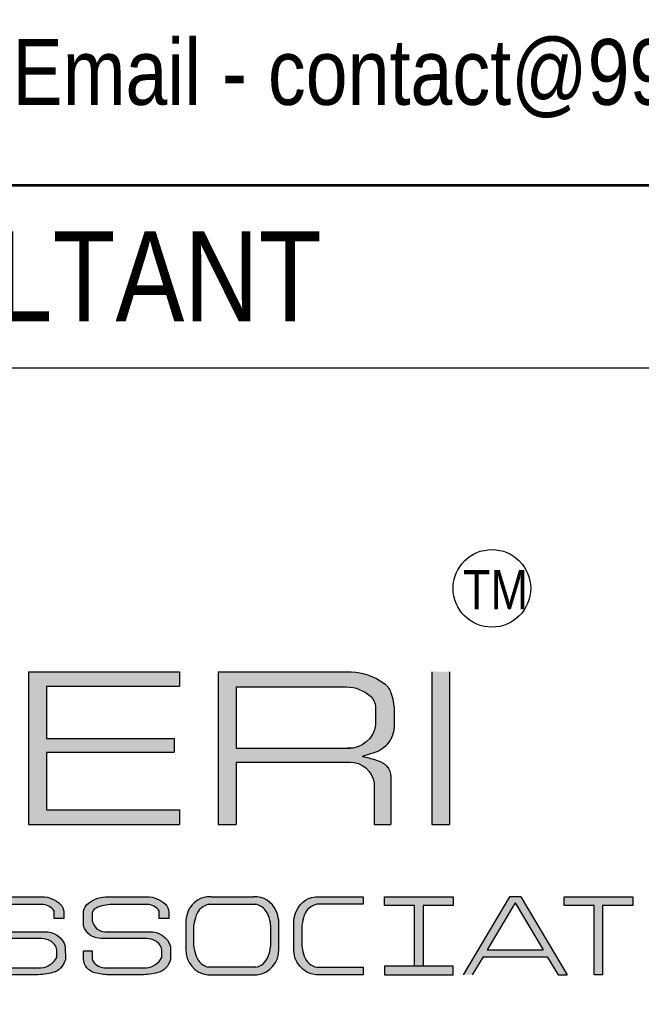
# Model space of a CAD drawing. Header units: millimetres. Extents: x 1112055 to 3390982, y -148532 to 766891.
# Drawn here: x 2345750 to 2348252, y 508818 to 512755 of the extents above; entities that cross this region are included whole.
import ezdxf

# ---------------------------------------------------------------- set-up
doc = ezdxf.new("R2010")
doc.units = ezdxf.units.MM
doc.layers.add('B TITLE BLOCK', color=250, linetype='Continuous', lineweight=0)
doc.layers.add('P_TITLE BLOCK TEXT', color=7, linetype='Continuous', lineweight=9)
doc.layers.add('FORMAT TEXT', color=7, linetype='Continuous')
doc.styles.add('SWINC', font='swissc.ttf')

msp = doc.modelspace()

# ---------------------------------------------------------------- hatches: boundary and pattern name
at = {"layer": 'P_TITLE BLOCK TEXT'}
for color, points in [(7, [(2346393.824210409, 510129.3354888606), (2345786.000811502, 510129.3354888606), (2345786.000811502, 509514.2712343602), (2346393.824210409, 509514.2712343602), (2346393.824210409, 509573.3389066489), (2345858.041889655, 509573.3389066489), (2345858.041889655, 509805.7094325799), (2346371.298991665, 509805.7094325799), (2346371.298991665, 509860.8067203222), (2345858.041889655, 509860.8067203222), (2345858.041889655, 510070.9470067456), (2346393.824210409, 510070.9470067456)]), (7, [(2347480.206037336, 510129.3354888606), (2347408.164959169, 510129.3354888606), (2347408.164959169, 509514.2712343602), (2347480.206037336, 509514.2712343602)]), (256, [(2346853.684608925, 509012.3725096105), (2346853.684608925, 509128.825995142, -0.065444553260905), (2346863.895063809, 509166.5644880105, -0.3186236598127411), (2346954.774839484, 509223.4093257297), (2347131.991729117, 509223.4093257297), (2347131.991729117, 509193.221281133), (2346946.433768278, 509193.221281133, 0.2644804300768096), (2346895.601736545, 509148.8989424887, 0.0506837276388673), (2346886.206361247, 509109.7096698731), (2346886.206361247, 509023.1152092758, 0.0506837276411283), (2346895.601736545, 508983.9259366603, 0.2644804300830637), (2346946.433768278, 508939.6035980161), (2347131.991729117, 508939.6035980161), (2347131.991729117, 508909.4155534196), (2346941.756725836, 508909.4155534196, -0.3947190252426027)]), (256, [(2348217.054526105, 509223.4093257297), (2347940.65243932, 509223.4093257152), (2347940.65243932, 509188.840447265), (2348061.569043488, 509188.840447265), (2348061.569043488, 508909.4155534196), (2348096.137921938, 508909.4155534196), (2348096.137921938, 509188.840447265), (2348217.054526105, 509188.840447265)])]:
    msp.add_hatch(color=color, dxfattribs=at).paths.add_polyline_path(points)
h = msp.add_hatch(color=7, dxfattribs=at)
h.paths.add_polyline_path([(2347216.181417744, 510083.7952125951, -0.1662994059925575), (2347243.565999275, 510045.7110629508, -0.0791995366985774), (2347257.608965706, 509973.2955771581), (2347257.608965706, 509907.4578754098, -0.2597704900776225), (2347196.529917778, 509810.4580079051, -0.0146451845304826), (2347128.132223153, 509788.8344348657, -0.0494066516944872), (2347189.127017845, 509771.6048768545, -0.351322737650402), (2347244.003205302, 509706.5960173804), (2347244.003205302, 509514.2712343602), (2347176.648429214, 509514.2712343602), (2347176.648429214, 509681.1989098113, 0.3675094121381071), (2347082.116419014, 509765.2665360718), (2346621.494693612, 509765.2665360718), (2346621.494693612, 509514.2712343602), (2346549.453615445, 509514.2712343602), (2346549.453615445, 510129.3354888606), (2347084.63250079, 510129.3354888606, -0.1432384059828174)])
h.paths.add_polyline_path([(2347065.281579972, 510068.7436677911, -0.1815059090176984), (2347161.400869107, 510031.0405553557, -0.2046130928259839), (2347182.033805519, 509986.5489947433), (2347182.033805519, 509916.308068636, -0.3961353841263715), (2347069.96332782, 509821.4171441538), (2346621.494693612, 509821.4171441538), (2346621.494693612, 510068.7436677911)], flags=16)
h = msp.add_hatch(color=7, dxfattribs=at)
edge = h.paths.add_edge_path()
edge.add_line((2345888.789377433, 509136.3615524851), (2345888.789377433, 509165.9328016443))
edge.add_arc((2345838.804818614, 509133.4497928492), 59.61209592930301, 33.01826321563853, 89.5582627726458)
edge.add_line((2345839.264409552, 509193.0601170916), (2345697.999044122, 509193.0601170916))
edge.add_arc((2345705.548427178, 509019.2561591442), 173.9678389368518, 92.48714741880943, 114.0429537283108)
edge.add_arc((2345645.517034576, 509153.8172934669), 26.62311738437441, 114.0429537290656, 173.3691583151364)
edge.add_line((2345619.072005815, 509156.8915142276), (2345619.072005815, 509127.2293226566))
edge.add_arc((2345673.399782599, 509138.1571803651), 55.41593096085754, 191.373097380949, 266.9893197897075)
edge.add_line((2345670.489221269, 509082.8177365965), (2345849.479546143, 509082.8177365965))
edge.add_arc((2345854.498726149, 509000.634356793), 82.33650516944768, 15.593509061259624, 93.49488039953019, ccw=False)
edge.add_line((2345933.804673718, 509022.7672907054), (2345934.002572265, 508970.1096174858))
edge.add_arc((2345862.657133349, 508988.7722415786), 73.7459503464845, 286.8361079586945, 345.3409580232849, ccw=False)
edge.add_arc((2345811.736556687, 509210.160303551), 300.7867341324682, 270.9573158560163, 283.9044309720404, ccw=False)
edge.add_line((2345816.761961953, 508909.4155534196), (2345685.334483062, 508909.4155534196))
edge.add_arc((2345689.941954124, 509144.290501466), 234.9201353807048, 255.28175512102752, 268.87619010349124, ccw=False)
edge.add_arc((2345645.950296771, 508976.8215588352), 61.76958625978331, 183.4260365921052, 255.2817551211161, ccw=False)
edge.add_line((2345584.291106681, 508973.1302088754), (2345584.291106681, 509006.429020073))
edge.add_line((2345584.291106681, 509006.4290200683), (2345619.072005821, 509006.4290200683))
edge.add_line((2345619.072005815, 509006.4290200683), (2345619.072005815, 508973.1099505541))
edge.add_arc((2345665.564085723, 508988.7683763845), 49.0581266755073, 198.6134072767966, 234.8504137457163)
edge.add_arc((2345672.666415293, 508998.8554013193), 61.3947047079909, 234.8504137460752, 265.2644397944547)
edge.add_line((2345667.597849675, 508937.6702772513), (2345836.965222384, 508937.6702772513))
edge.add_arc((2345830.884213299, 509013.9044171424), 76.47628885806446, 274.5606862053858, 333.2673842340846)
edge.add_line((2345899.186369781, 508979.5032808749), (2345899.574402863, 509009.7291080551))
edge.add_arc((2345852.0721504, 509003.0124319046), 47.97476135589245, 8.048099003054011, 64.756195017723)
edge.add_arc((2345828.396778099, 508952.7993883194), 103.4893810565336, 64.75619501791387, 84.27045226384045)
edge.add_line((2345838.728422292, 509055.7717589755), (2345654.979792963, 509055.7717589755))
edge.add_arc((2345652.432251676, 509126.5875672697), 70.86161633796074, 195.927715624935, 272.0602807552405, ccw=False)
edge.add_line((2345584.291106681, 509107.1414100976), (2345584.291106681, 509165.4780895747))
edge.add_arc((2345635.614698373, 509156.1341977239), 52.16722514790995, 127.4257817439341, 169.6818301060556, ccw=False)
edge.add_arc((2345680.368777726, 509097.6528490628), 125.80821754087, 88.35670740963042, 127.42578174499491, ccw=False)
edge.add_line((2345683.976571722, 509223.4093257297), (2345839.833688232, 509223.4093257297))
edge.add_arc((2345840.426601427, 509119.0466845254), 104.3643254425323, 45.300427081304974, 90.32550976604762, ccw=False)
edge.add_arc((2345881.375592978, 509160.4273708938), 46.14765159639204, 1.8933564716467117, 45.30042708062342, ccw=False)
edge.add_line((2345927.49805044, 509161.9520565631), (2345927.49805044, 509136.3615524831))
edge.add_line((2345927.49805044, 509136.3615524851), (2345888.789377439, 509136.3615524851))
h = msp.add_hatch(color=7, dxfattribs=at)
edge = h.paths.add_edge_path()
edge.add_line((2346311.615449748, 509136.3615524851), (2346311.615449748, 509165.9328016443))
edge.add_arc((2346261.630890928, 509133.4497928492), 59.61209592930301, 33.01826321563853, 89.5582627726458)
edge.add_line((2346262.090481867, 509193.0601170916), (2346120.825116437, 509193.0601170916))
edge.add_arc((2346128.374499506, 509019.2561591442), 173.9678389368518, 92.48714741880943, 114.0429537283108)
edge.add_arc((2346068.343106891, 509153.8172934669), 26.62311738437441, 114.0429537290656, 173.3691583151364)
edge.add_line((2346041.898078144, 509156.8915142276), (2346041.898078144, 509127.2293226566))
edge.add_arc((2346096.225854915, 509138.1571803651), 55.41593096085754, 191.373097380949, 266.9893197897075)
edge.add_line((2346093.315293599, 509082.8177365965), (2346272.305618473, 509082.8177365965))
edge.add_arc((2346277.324798478, 509000.634356793), 82.33650516944768, 15.593509061259624, 93.49488039953019, ccw=False)
edge.add_line((2346356.630746047, 509022.7672907054), (2346356.828644594, 508970.1096174858))
edge.add_arc((2346285.483205678, 508988.7722415786), 73.7459503464845, 286.8361079586945, 345.3409580232849, ccw=False)
edge.add_arc((2346234.562629002, 509210.160303551), 300.7867341324682, 270.9573158560163, 283.9044309720404, ccw=False)
edge.add_line((2346239.588034268, 508909.4155534196), (2346108.160555376, 508909.4155534196))
edge.add_arc((2346112.768026439, 509144.290501466), 234.9201353807048, 255.28175512102752, 268.87619010349124, ccw=False)
edge.add_arc((2346068.776369085, 508976.8215588352), 61.76958625978331, 183.4260365921052, 255.2817551211161, ccw=False)
edge.add_line((2346007.117178997, 508973.1302088754), (2346007.117178997, 509006.429020073))
edge.add_line((2346007.117178997, 509006.4290200683), (2346041.898078137, 509006.4290200683))
edge.add_line((2346041.898078144, 509006.4290200683), (2346041.898078144, 508973.1099505541))
edge.add_arc((2346088.390158038, 508988.7683763845), 49.0581266755073, 198.6134072767966, 234.8504137457163)
edge.add_arc((2346095.492487607, 508998.8554013193), 61.3947047079909, 234.8504137460752, 265.2644397944547)
edge.add_line((2346090.42392199, 508937.6702772513), (2346259.7912947, 508937.6702772513))
edge.add_arc((2346253.710285614, 509013.9044171424), 76.47628885806446, 274.5606862053858, 333.2673842340846)
edge.add_line((2346322.012442095, 508979.5032808749), (2346322.400475177, 509009.7291080551))
edge.add_arc((2346274.898222716, 509003.0124319046), 47.97476135589245, 8.048099003054011, 64.756195017723)
edge.add_arc((2346251.222850414, 508952.7993883194), 103.4893810565336, 64.75619501791387, 84.27045226384045)
edge.add_line((2346261.554494606, 509055.7717589755), (2346077.805865277, 509055.7717589755))
edge.add_arc((2346075.25832399, 509126.5875672697), 70.86161633796074, 195.927715624935, 272.0602807552405, ccw=False)
edge.add_line((2346007.117178997, 509107.1414100976), (2346007.117178997, 509165.4780895747))
edge.add_arc((2346058.440770688, 509156.1341977239), 52.16722514790995, 127.4257817439341, 169.6818301060556, ccw=False)
edge.add_arc((2346103.19485004, 509097.6528490628), 125.80821754087, 88.35670740963042, 127.42578174499491, ccw=False)
edge.add_line((2346106.802644038, 509223.4093257297), (2346262.659760547, 509223.4093257297))
edge.add_arc((2346263.252673756, 509119.0466845254), 104.3643254425323, 45.300427081304974, 90.32550976604762, ccw=False)
edge.add_arc((2346304.201665306, 509160.4273708938), 46.14765159639204, 1.8933564716467117, 45.30042708062342, ccw=False)
edge.add_line((2346350.324122755, 509161.9520565631), (2346350.324122755, 509136.3615524831))
edge.add_line((2346350.324122755, 509136.3615524851), (2346311.615449754, 509136.3615524851))
h = msp.add_hatch(color=256, dxfattribs=at)
h.paths.add_polyline_path([(2346691.554190577, 509223.4093257297), (2346519.789603828, 509223.4093257297, 0.3186216901171488), (2346428.910083112, 509166.5650996579, 0.0654456625201036), (2346418.699373269, 509128.825995142), (2346418.699373269, 509012.3725096105, 0.3947190252434177), (2346506.77149018, 508909.4155534196), (2346704.572304211, 508909.4155534196, 0.394719025241403), (2346792.644421136, 509012.3725096105), (2346792.644421136, 509128.825995142, 0.0654456625725081), (2346782.433711279, 509166.5650996722, 0.3186216900435543)])
h.paths.add_polyline_path([(2346760.122668813, 509109.7096698731, 0.1047262594535254), (2346750.727293501, 509148.8989424887), (2346750.727436285, 509148.8985344284), (2346750.727183436, 509148.8992570689, 0.2644791230732378), (2346699.895261767, 509193.221281133), (2346511.448532624, 509193.221281133, 0.2644804300744661), (2346460.616500905, 509148.8989424887, 0.0506837276411892), (2346451.221125592, 509109.7096698731), (2346451.221125592, 509023.1152092758, 0.0506837276411892), (2346460.616500905, 508983.9259366603, 0.2644804300744662), (2346511.448532624, 508939.6035980161), (2346699.895261767, 508939.6035980161, 0.2644804300768095), (2346750.727293501, 508983.9259366603, 0.0473854188635733), (2346760.122668813, 509023.1152092758)], flags=16)
h = msp.add_hatch(color=256, dxfattribs=at)
h.paths.add_polyline_path([(2347494.619399155, 508943.9844318697), (2347218.21731237, 508943.9844318697), (2347218.21731237, 508909.4155534196), (2347494.619399155, 508909.4155534196)])
h.paths.add_polyline_path([(2347339.133916537, 508943.9844318697), (2347373.702794988, 508943.9844318697), (2347373.702794988, 509188.840447265), (2347494.619399155, 509188.840447265), (2347494.619399155, 509223.4093257297), (2347218.21731237, 509223.4093257152), (2347218.21731237, 509188.840447265), (2347339.133916537, 509188.840447265)])
h = msp.add_hatch(color=7, dxfattribs=at)
h.paths.add_polyline_path([(2347766.712436344, 509223.4093257297), (2347721.684050874, 509223.4093257297), (2347534.925115465, 508909.4155534196), (2347571.613921574, 508909.4155534196), (2347614.973515692, 508982.3151043596), (2347873.422971525, 508982.3151043596), (2347916.782565642, 508909.4155534196), (2347953.471371752, 508909.4155534196)])
h.paths.add_polyline_path([(2347744.198243615, 509199.5778537999), (2347856.786832494, 509010.2850862852), (2347631.609654722, 509010.2850862852)], flags=16)

# ---------------------------------------------------------------- linework, layer by layer
at = {"layer": 'B TITLE BLOCK', "color": 250, "lineweight": 0}
msp.add_line((2353785.583469103, 511351.4690196579), (2341712.389776581, 511351.4690196579), dxfattribs=at)
at = {"layer": 'B TITLE BLOCK', "color": 250, "lineweight": 0, "const_width": 10.06687975374391}
for points in [[(2353785.583469103, 516822.3343176152), (2341712.389776581, 516822.3343176152), (2341712.389776581, 512088.1525647024), (2353785.583469103, 512088.1525647024)], [(2353785.583469103, 489060.2107545885), (2341712.389776581, 489060.2107545885), (2341712.389776581, 512088.1525647024), (2353785.583469103, 512088.1525647024)]]:
    msp.add_lwpolyline(points, close=True, dxfattribs=at)
at = {"layer": 'P_TITLE BLOCK TEXT'}
for p, q in [((2346511.448532624, 509193.2212811311), (2346699.895261767, 509193.2212811311)), ((2346418.699373269, 509128.8259951396), (2346418.699373269, 509012.372509608)), ((2346451.221125592, 509023.1152092739), (2346451.221125592, 509109.709669871)), ((2346760.122668813, 509109.709669871), (2346760.122668813, 509023.1152092739)), ((2346792.644421136, 509012.372509608), (2346792.644421136, 509128.8259951396)), ((2346506.771490194, 508909.4155534173), (2346704.572304211, 508909.4155534173)), ((2346699.895261767, 508939.6035980138), (2346511.448532624, 508939.6035980138))]:
    msp.add_line(p, q, dxfattribs=at)
at = {"layer": 'P_TITLE BLOCK TEXT', "color": 7}
for points in [[(2345786.000811502, 510129.3354888587), (2346393.824210409, 510129.3354888587)], [(2345786.000811502, 510129.3354888587), (2345786.000811502, 509514.2712343578)], [(2346393.824210409, 510129.3354888587), (2346393.824210409, 510070.9470067436)], [(2346549.453615445, 510129.3354888587), (2346549.453615445, 509514.2712343578)], [(2346549.453615445, 510129.3354888587), (2347084.63250079, 510129.3354888587)], [(2347408.164959169, 510129.3354888587), (2347408.164959169, 509514.2712343578)], [(2347480.206037336, 510129.3354888587), (2347480.206037336, 509514.2712343578)], [(2345858.041889655, 510070.9470067436), (2345858.041889655, 509860.80672032)], [(2345858.041889655, 510070.9470067436), (2346393.824210409, 510070.9470067436)], [(2346621.494693612, 510068.743667789), (2346621.494693612, 509821.4171441515)], [(2346621.494693612, 510068.743667789), (2347065.281579972, 510068.743667789)], [(2347182.033805519, 509986.5489947411), (2347182.033805519, 509916.3080686337)], [(2347257.608965706, 509973.2955771417), (2347257.608965706, 509907.4578754077)], [(2345858.041889655, 509860.80672032), (2346371.298991665, 509860.80672032)], [(2346371.298991665, 509860.80672032), (2346371.298991665, 509805.7094325776)], [(2346621.494693612, 509821.4171441515), (2347081.057805727, 509821.4171441515)], [(2345858.041889655, 509805.7094325776), (2345858.041889655, 509573.3389066466)], [(2345858.041889655, 509805.7094325776), (2346371.298991665, 509805.7094325776)], [(2346621.494693612, 509765.2665360697), (2346621.494693612, 509514.2712343578)], [(2346621.494693612, 509765.2665360697), (2347082.116419014, 509765.2665360697)], [(2347176.648429214, 509681.1989098095), (2347176.648429214, 509514.2712343578)], [(2345858.041889655, 509573.3389066466), (2346393.824210409, 509573.3389066466)], [(2346393.824210409, 509573.3389066466), (2346393.824210409, 509514.2712343578)], [(2345786.000811502, 509514.2712343578), (2346393.824210409, 509514.2712343578)], [(2346549.453615445, 509514.2712343578), (2346621.494693612, 509514.2712343578)], [(2347176.648429214, 509514.2712343578), (2347244.003205302, 509514.2712343578)], [(2347408.164959169, 509514.2712343578), (2347480.206037336, 509514.2712343578)], [(2347408.164959169, 509514.2712343578), (2347480.206037336, 509514.2712343578)], [(2347721.684050874, 509223.4093257272), (2347534.925115465, 508909.4155534173)], [(2347766.712436344, 509223.4093257272), (2347721.684050874, 509223.4093257272)], [(2347766.712436344, 509223.4093257272), (2347953.471371752, 508909.4155534173)], [(2347744.198243615, 509199.5778537979), (2347631.609654722, 509010.285086283)], [(2347744.198243615, 509199.5778537979), (2347856.786832494, 509010.285086283)], [(2347614.973515692, 508982.3151043573), (2347571.613921574, 508909.4155534173)], [(2347614.973515692, 508982.3151043573), (2347873.422971525, 508982.3151043573)], [(2347631.609654722, 509010.285086283), (2347856.786832494, 509010.285086283)], [(2347873.422971525, 508982.3151043573), (2347916.782565642, 508909.4155534173)], [(2347916.782565642, 508909.4155534173), (2347953.471371752, 508909.4155534173)]]:
    msp.add_lwpolyline(points, dxfattribs=at)
for points in [[(2347084.63250079, 510129.3354888587, -0.1432384059828174), (2347216.181417744, 510083.7952125931, -0.1662994059925575), (2347243.565999275, 510045.7110629482, -0.0791995367245889), (2347257.608965706, 509973.2955771417, 1.678218886483149)], [(2347065.281579972, 510068.743667789, -0.1815059090176984), (2347161.400869107, 510031.0405553533, -0.2046130927975971), (2347182.033805519, 509986.5489947411, 10.50997811602303)], [(2347182.033805519, 509916.3080686337, -0.3961353841393621), (2347069.96332782, 509821.4171441515, -0.3062019991474196)], [(2347257.608965706, 509907.4578754077, -0.2597704900776225), (2347196.529917778, 509810.4580079028, -0.0146451845304826), (2347128.132223153, 509788.8344348634, -0.0494066516944872), (2347189.127017845, 509771.6048768522, -0.351322737721068), (2347244.003205302, 509706.5960173643), (2347244.003205302, 509514.2712343578)], [(2347077.721457646, 509765.2665360697, -0.3803317739883389), (2347176.648429214, 509681.1989098095, -39.10634366962048)], [(2345683.976571722, 509223.4093257272), (2345839.833688231, 509223.4093257272, -0.1990261439851543), (2345913.835362162, 509193.2293393248, -0.1916967583265429), (2345927.49805044, 509161.952056561), (2345927.49805044, 509136.3615524826), (2345888.789377433, 509136.3615524826), (2345888.789377433, 509165.9328016309, 0.2518321425504549), (2345839.264409552, 509193.0601170895), (2345697.999044124, 509193.0601170895, 0.0943332803251045)], [(2346853.684608925, 509003.5967336274), (2346853.684608925, 509128.8259951396, -0.0654451079201827), (2346863.895191288, 509166.5647938462, -0.3186226749167162), (2346954.774839469, 509223.4093257272), (2347131.991729117, 509223.4093257272), (2347131.991729117, 509193.2212811311), (2346946.433768278, 509193.2212811311, 0.2644804300768096), (2346895.601736545, 509148.8989424862, 0.0506837276411283), (2346886.206361247, 509109.709669871), (2346886.206361247, 509023.1152092739, 0.0506837276411283), (2346895.601736545, 508983.9259366579, 0.2644804300768096), (2346946.433768278, 508939.6035980138), (2347131.991729117, 508939.6035980138), (2347131.991729117, 508909.4155534173), (2346941.756725836, 508909.4155534173, -0.3947190252579334), (2346853.684608925, 509012.372509608)], [(2345670.489221269, 509082.8177365942), (2345849.479546145, 509082.8177365942, -0.3536343318604639), (2345933.804673718, 509022.7672907033), (2345934.00257227, 508970.1096174784, -0.2609690833415413), (2345884.016544993, 508918.1872521981, -0.0565526202682377), (2345816.761961953, 508909.4155534173), (2345685.334483068, 508909.4155534173, -0.0593865794242292)], [(2345667.597849675, 508937.6702772488), (2345836.965222385, 508937.6702772488, 0.2619100095917326), (2345899.186369781, 508979.5032808726), (2345899.574402862, 509009.7291080503, 0.2526122615055632), (2345872.531992187, 509046.4056641051, 0.085353380822099), (2345838.728422292, 509055.7717589735), (2345654.979792961, 509055.7717589735, -0.3449747456290864)]]:
    msp.add_lwpolyline(points, format="xyb", dxfattribs=at)
msp.add_lwpolyline([(2346311.615449748, 509136.3615524826), (2346311.615449748, 509165.9328016309, 0.2518321425504549), (2346262.090481867, 509193.0601170895), (2346120.825116438, 509193.0601170895, 0.0943332803251045), (2346057.496279156, 509178.1305965618, 0.2648005950274), (2346041.898078144, 509156.8915142256), (2346041.898078144, 509127.2293226526, 0.342455608626355), (2346093.315293599, 509082.8177365942), (2346272.30561846, 509082.8177365942, -0.3536343318604639), (2346356.630746047, 509022.7672907033), (2346356.828644584, 508970.1096174784, -0.2609690833415413), (2346306.842617308, 508918.1872521981, -0.0565526202682377), (2346239.588034268, 508909.4155534173), (2346108.160555383, 508909.4155534173, -0.0593865794242292), (2346053.082820965, 508917.078824267, -0.324223828793496), (2346007.117178997, 508973.1302088731), (2346007.117178997, 509006.4290200653), (2346041.898078144, 509006.4290200653), (2346041.898078144, 508973.1099505465, 0.1594446921200951), (2346060.146751907, 508948.6559119416, 0.1334907776809275), (2346090.42392199, 508937.6702772488), (2346259.7912947, 508937.6702772488, 0.2619100095917326), (2346322.012442095, 508979.5032808726), (2346322.400475176, 509009.7291080503, 0.2526122615055632), (2346295.358064516, 509046.4056641051, 0.085353380822099), (2346261.554494606, 509055.7717589735), (2346077.805865276, 509055.7717589735, -0.3449747456290864), (2346007.117178997, 509107.1414100955), (2346007.117178997, 509165.4780895788, -0.1864948836794344), (2346026.737013629, 509197.5623423486, -0.172141735516322), (2346106.802644038, 509223.4093257272), (2346262.659760545, 509223.4093257272, -0.1990261439851543), (2346336.661434477, 509193.2293393248, -0.1916967583265429), (2346350.324122755, 509161.952056561), (2346350.324122755, 509136.3615524826)], format="xyb", close=True, dxfattribs=at)
at = {"layer": 'P_TITLE BLOCK TEXT'}
for points in [[(2346519.789603828, 509223.4093257272), (2346691.554190577, 509223.4093257272)], [(2347339.133916537, 509188.8404472626), (2347218.21731237, 509188.8404472626), (2347218.21731237, 509223.4093257272), (2347494.619399155, 509223.4093257272), (2347494.619399155, 509188.8404472626), (2347373.702794988, 509188.8404472626)], [(2348061.569043488, 509188.8404472626), (2347940.65243932, 509188.8404472626), (2347940.65243932, 509223.4093257272), (2348217.054526105, 509223.4093257272), (2348217.054526105, 509188.8404472626), (2348096.137921938, 509188.8404472626)], [(2347373.702794988, 509188.8404472626), (2347373.702794988, 508943.9844318676), (2347339.133916537, 508943.9844318676), (2347339.133916537, 509188.8404472626)], [(2348096.137921938, 509188.8404472626), (2348096.137921938, 508909.4155534173), (2348061.569043488, 508909.4155534173), (2348061.569043488, 509188.8404472626)], [(2347494.619399155, 508943.9844318676), (2347218.21731237, 508943.9844318676), (2347218.21731237, 508909.4155534173), (2347494.619399155, 508909.4155534173), (2347494.619399155, 508943.9844318676), (2347373.702794988, 508943.9844318676)]]:
    msp.add_lwpolyline(points, dxfattribs=at)
msp.add_circle((2347650.351632015, 510465.2076014626), 156.1473385543009, dxfattribs=at)
for centre, radius, start, end in [((2346514.423553339, 509130.9194999714), 92.64535803561365, 86.67955072840532, 157.371579385194), ((2346696.920241066, 509130.9194999714), 92.64535803559649, 22.62842064046296, 93.32044927159467), ((2346524.997588375, 509126.372177533), 68.2083540545805, 101.4575683050088, 160.7151990225754), ((2346686.346206031, 509126.372177533), 68.2083540541925, 19.28480097742458, 78.54243169499124), ((2346567.349240517, 509108.8580767059), 149.9850019118268, 157.3716577066109, 172.3493392721057), ((2346648.725279248, 509083.080199732), 199.2912928140756, 160.7151990225754, 172.3211226335534), ((2346662.89933151, 509107.1218785412), 97.25777079832189, 1.524680442715459, 25.43899790819334), ((2346643.994553889, 509108.8580767059), 149.9850019126388, 7.65066072789435, 22.62834229646741), ((2346648.725279248, 509049.7446794122), 199.2912928141378, 187.6788773664466, 199.2848009774246), ((2346549.131152632, 509052.9781875701), 213.0943860657313, 341.0922504549658, 351.9440712027609), ((2346517.784679907, 509007.9846216247), 99.18241554363946, 177.4643736602112, 263.6247444613483), ((2346524.997588375, 509006.4527015979), 68.20835405437506, 199.2848009774246, 258.5424316949913), ((2346686.346206031, 509006.4527015979), 68.20835405371233, 281.4575683050087, 340.7151990225755), ((2346693.559114499, 509007.9846216247), 99.18241554319894, 276.3752555386516, 2.535626339788827)]:
    msp.add_arc(centre, radius, start, end, dxfattribs=at)

# ---------------------------------------------------------------- texts
at = {"layer": 'FORMAT TEXT', "style": 'SWINC'}
msp.add_text('SERVICES CONSULTANT', height=362.1958107754754, dxfattribs=at).set_placement((2341941.047735839, 511540.6154788108))
at = {"layer": 'P_TITLE BLOCK TEXT', "style": 'SWINC'}
msp.add_text('TM', height=158.7698705238802, dxfattribs=at).set_placement((2347533.862776591, 510380.9330597899))
at = {"layer": 'P_TITLE BLOCK TEXT', "lineweight": 0, "insert": (2342347.497731673, 512335.3875751242), "char_height": 264.859675037774, "width": 7698.939274420128, "attachment_point": 7, "style": 'SWINC'}
msp.add_mtext('\\A1;\\pxql;Ph._079-4002-8361/62 - Email - contact@99studio.in   ', dxfattribs=at)

doc.saveas('drawing.dxf')
